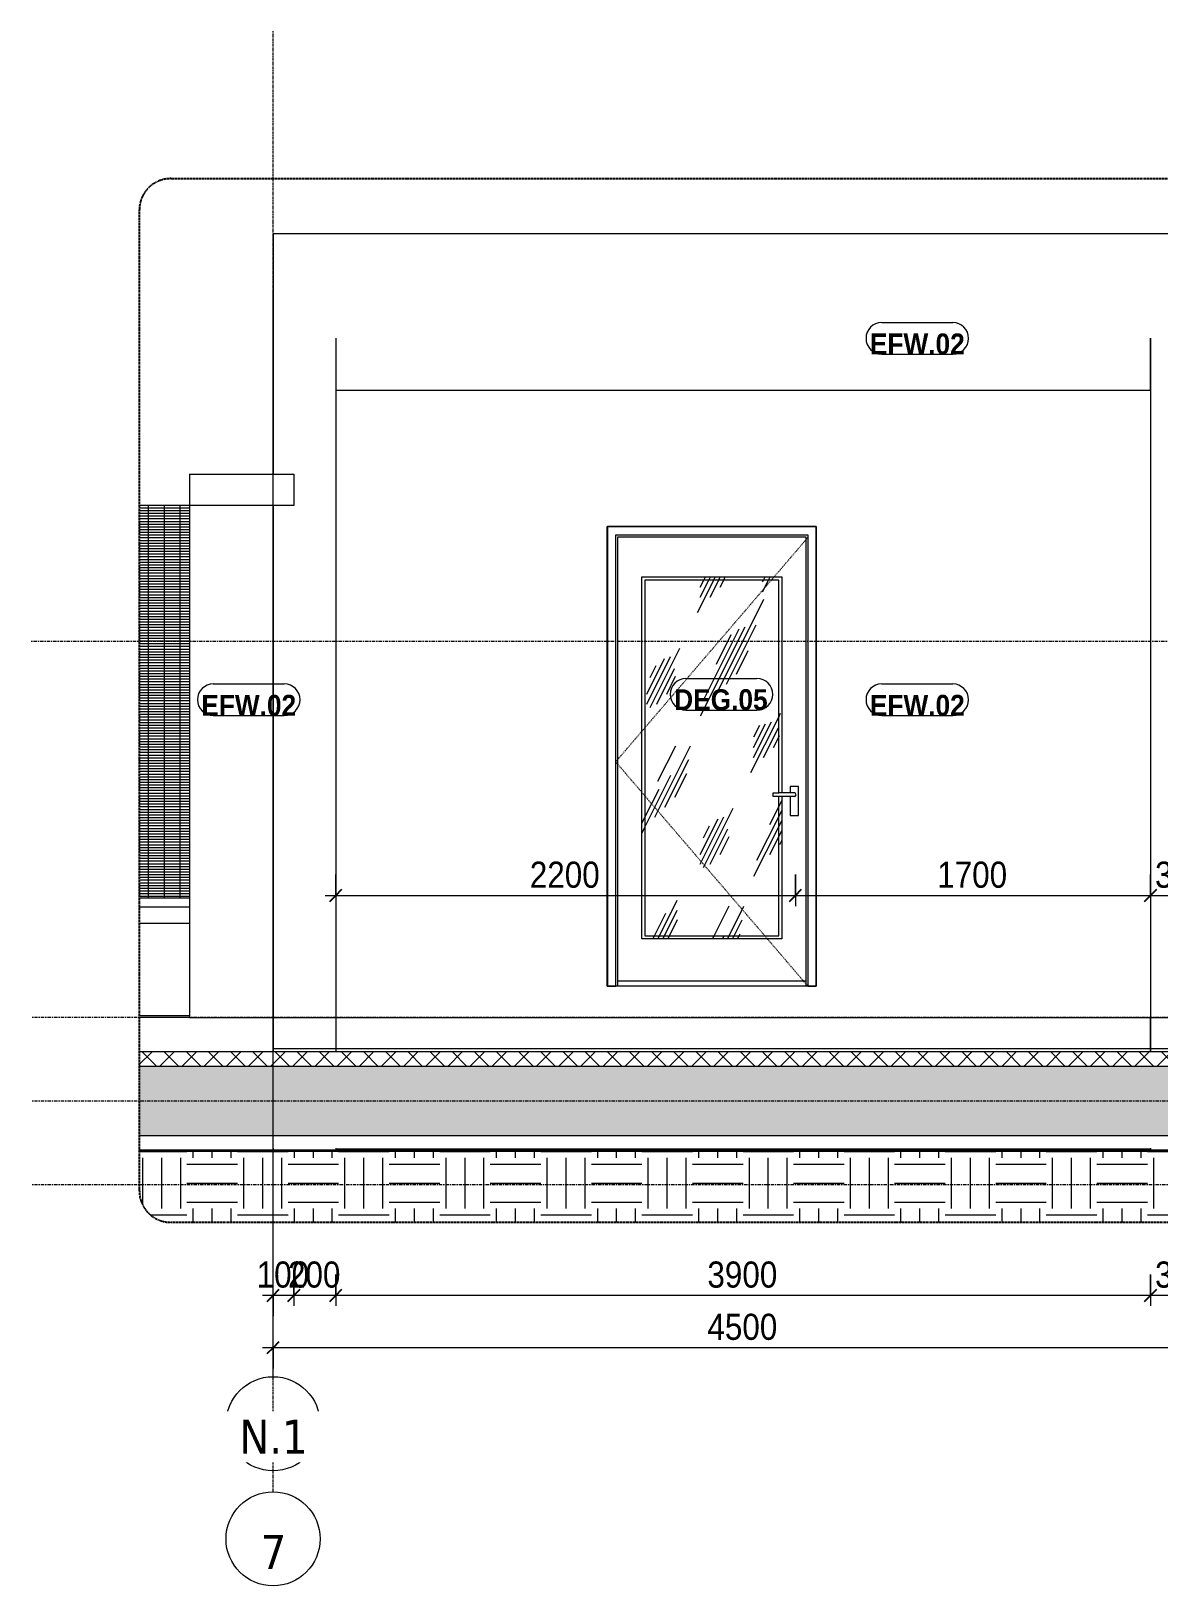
# Model space of a CAD drawing. Header units: millimetres. Extents: x 67230 to 175545, y -2320 to 85793.
# Drawn here: x 90707 to 96105, y -2320 to 5120 of the extents above; entities that cross this region are included whole.
import ezdxf

# ---------------------------------------------------------------- set-up
doc = ezdxf.new("R2010")
doc.units = ezdxf.units.MM
for name, pattern in [('Centre', [31.75, 6.35, -4.7625, 15.875, -4.7625]), ('Dash', [6, 3, -3]), ('Grid Line', [22.225, 12.7, -3.175, 3.175, -3.175]), ('Hidden', [7.14375, 4.7625, -2.38125])]:
    doc.linetypes.add(name, pattern=pattern)
for name, color, linetype, lineweight in [('A-ANNO-DIMS', 211, 'Continuous', 9), ('A-ANNO-DIMS-50', 211, 'Continuous', 9), ('A-ANNO-NOTE', 131, 'Continuous', 9), ('A-DETL-GENF', 92, 'Continuous', 18), ('A-DETL-GENF-2', 92, 'Hidden', 25), ('A-DETL-GENF-3', 9, 'Continuous', 18), ('A-DETL-GENF-HDLN', 1, 'Dash', 18), ('A-DETL-GENF-HDLN-1', 1, 'Continuous', 18), ('A-DETL-MEDM', 33, 'Continuous', 35), ('A-DOOR', 31, 'Continuous', 18), ('A-DOOR-IDEN', 31, 'Continuous', 9), ('A-FLOR', 192, 'Continuous', 18), ('A-FLOR-FNSH-1', 7, 'Continuous', 18), ('A-FLOR-HRAL', 11, 'Continuous', 18), ('A-FLOR-HRAL-2', 254, 'Continuous', 18), ('A-FLOR-LEVL-2', 51, 'Centre', 9), ('A-FLOR-MCUT', 51, 'Continuous', 18), ('A-FLOR-PATT-1', 8, 'Continuous', 18), ('A-WALL', 113, 'Continuous', 18), ('S-BEAM', 12, 'Continuous', 18), ('S-COLS', 52, 'Continuous', 18), ('S-GRID-1', 1, 'Grid Line', 9), ('S-GRID-IDEN', 1, 'Continuous', 9)]:
    doc.layers.add(name, color=color, linetype=linetype, lineweight=lineweight)
doc.styles.add('Arial_B', font='arialbd.ttf', dxfattribs={"width": 0.9, "height": 100})
doc.styles.add('Tahoma_B', font='tahomabd.ttf', dxfattribs={"height": 162.5})
doc.styles.add('UTM Avo', font='', dxfattribs={"width": 0.9, "height": 125})
doc.styles.get('UTM Avo').set_extended_font_data('UTM Avo')
doc.dimstyles.new('1_Dim_chi_tiet_2_5_1', dxfattribs={"dimscale": 304.8, "dimtxt": 124.912619, "dimasz": 0.19685, "dimexe": 0.164042, "dimexo": 0.0625, "dimgap": 0.016404, "dimtad": 1, "dimdec": 0, "dimrnd": 5, "dimzin": 0, "dimdsep": 46, "dimtxsty": 'UTM Avo', "dimblk1": 'OBLIQUE', "dimblk2": 'OBLIQUE', "dimsah": 1, "dimcen": 0.09, "dimdle": 0.164042, "dimazin": 0, "dimtfac": 1, "dimtdec": 4, "dimtix": 1, "dimtmove": 0, "dimatfit": 3, "dimfxl": 0.328084, "dimfxlon": 1, "dimtvp": 1, "dimtolj": 1, "dimtzin": 0, "dimarcsym": 2})
pattern_1 = [(63.435, (94.45, 31.75), (-255.5833, 766.7475), [317.5, -190.5, 317.5, -190.5, -403.903]), (63.435, (94.45, 31.75), (-255.5833, 766.7475), [-1016, 127, -276.903]), (63.435, (78.6, 47.6), (-255.5833, 766.7475), [254, -317.5, 190.5, -190.5, -467.403]), (63.435, (78.6, 47.6), (-255.5833, 766.7475), [-952.5, 222.25, -245.153]), (63.435, (78.6, 95.25), (-255.5833, 766.7475), [190.5, -381, 127, -190.5, -530.903]), (63.435, (78.6, 95.25), (-255.5833, 766.7475), [-889, 285.75, -245.153]), (63.435, (126.2, 47.6), (-255.5833, 766.7475), [190.5, -381, 158.75, -689.653]), (63.435, (173.8, 95.25), (-255.5833, 766.7475), [95.25, -476.25, 63.5, -784.903]), (63.435, (94.45, 174.6), (-255.5833, 766.7475), [63.5, -476.25, 63.5, -254, -562.653]), (63.435, (94.45, 174.6), (-255.5833, 766.7475), [-857.25, 158.75, -403.903]), (63.435, (380.2, 127), (-255.5833, 766.7475), [317.5, -476.25, 381, -251.503]), (63.435, (380.2, 79.4), (-255.5833, 766.7475), [444.5, -317.5, 476.25, -188.003]), (63.435, (411.95, 95.25), (-255.5833, 766.7475), [508, -254, 381, -276.903]), (63.435, (459.6, 142.9), (-255.5833, 766.7475), [317.5, -444.5, 254, -403.903]), (63.435, (411.95, 238.1), (-255.5833, 766.7475), [158.75, -635, 190.5, -435.653]), (63.435, (507.2, 190.5), (-255.5833, 766.7475), [127, -635, 127, -530.903])]

# ---------------------------------------------------------------- blocks, each defined once
blk = doc.blocks.new('DOOR_CW_01 CANH MO-PANEL KINH - DIG_05-1000x2200-CỬA NHÔM KÍNH-2022776-TKCS_NHÀ BẢO VỆ - MẶT ĐỨNG 1')
at = {"layer": 'A-DETL-GENF-HDLN-1'}
h = blk.add_hatch(dxfattribs=at)
h.set_pattern_fill('FP_10', color=256, style=0, pattern_type=2)
h.set_pattern_definition(pattern_1)
h.paths.add_polyline_path([(71572.6, 776), (71587.6, 776), (71587.6, 1457.5), (71572.6, 1457.5), (71572.6, 791), (70932.6, 791), (70932.6, 2493), (71572.6, 2493), (71572.6, 1474.5), (71587.6, 1474.5), (71587.6, 2508), (70917.6, 2508), (70917.6, 776), (70932.6, 776)])
h = blk.add_hatch(dxfattribs=at)
h.set_pattern_fill('FP_10', color=256, style=0, pattern_type=2)
h.set_pattern_definition(pattern_1)
h.paths.add_polyline_path([(71572.6, 791), (71572.6, 1457.5), (71546.8, 1457.5), (71546.8, 1474.5), (71572.6, 1474.5), (71572.6, 2493), (70932.6, 2493), (70932.6, 791)])
at = {"layer": 'A-DETL-GENF-HDLN'}
for p, q in [((70792.6, 1623.5), (71712.6, 2697)), ((71712.6, 550), (70792.6, 1623.5))]:
    blk.add_line(p, q, dxfattribs=at)
at = {"layer": 'A-DOOR'}
for p, q in [((71752.6, 2750), (70752.6, 2750)), ((70752.6, 2750), (70752.6, 550)), ((70792.6, 550), (70792.6, 2710)), ((70792.6, 2710), (71712.6, 2710)), ((70802.6, 550), (70802.6, 2700)), ((70802.6, 2700), (71702.6, 2700)), ((71702.6, 2700), (71702.6, 550)), ((71712.6, 2710), (71712.6, 550)), ((71752.6, 550), (71752.6, 2750)), ((70917.6, 2508), (71587.6, 2508)), ((70917.6, 776), (70917.6, 2508)), ((71572.6, 2493), (70932.6, 2493)), ((70932.6, 2493), (70932.6, 791)), ((71572.6, 1474.5), (71572.6, 2493)), ((71587.6, 2508), (71587.6, 1474.5)), ((71627.8, 1506), (71627.8, 1474.5)), ((71667.3, 1506), (71627.8, 1506)), ((71667.3, 1366), (71667.3, 1506)), ((71546.8, 1474.5), (71572.6, 1474.5)), ((71546.8, 1457.5), (71546.8, 1474.5)), ((71572.6, 1457.5), (71546.8, 1457.5)), ((71647.6, 1474.5), (71572.6, 1474.5)), ((71572.6, 791), (71572.6, 1457.5)), ((71647.6, 1457.5), (71572.6, 1457.5)), ((71587.6, 1457.5), (71587.6, 776)), ((71627.8, 1457.5), (71627.8, 1366)), ((71627.8, 1366), (71667.3, 1366)), ((71587.6, 776), (70917.6, 776)), ((70932.6, 791), (71572.6, 791)), ((70752.6, 550), (70792.6, 550)), ((70802.6, 576), (71702.6, 576)), ((71712.6, 550), (71752.6, 550))]:
    blk.add_line(p, q, dxfattribs=at)
for start, end in [(0, 90), (270, 360)]:
    blk.add_arc((71647.6, 1466), 8.5, start, end, dxfattribs=at)
blk = doc.blocks.new('NBS_CLDPhysicalSecuritySystems_MtlMeshPnlFncngSym_CLDModsecSecurusS3_InfillPanel - NBS_CLDPhysicalSecuritySystems_MtlMeshPnlFncngSym_CLDModsecSecurusS2_InfillPanel-4716033-TKCS_NHÀ BẢO VỆ - MẶT ĐỨNG 1')
at = {"layer": 'A-FLOR-HRAL'}
h = blk.add_hatch(dxfattribs=at)
h.set_pattern_fill('FP_11', color=256, style=0, pattern_type=2)
h.set_pattern_definition([(0, (69152.564, 850), (0, 13), []), (90, (69152.564, 850), (-76, 5e-15), [])])
h.paths.add_polyline_path([(68752.564287, 971), (68752.564287, 2850), (68512.564287, 2850), (68512.564287, 971)])
at = {"layer": 'A-FLOR-HRAL-2'}
for p, q in [((68752.564287, 2850), (68512.564287, 2850)), ((68752.564287, 971), (68512.564287, 971)), ((68512.564287, 930), (68752.564287, 930))]:
    blk.add_line(p, q, dxfattribs=at)
blk = doc.blocks.new('BORDER VIEW - BORDER VIEW-4799510-TKCS_NHÀ BẢO VỆ - MẶT ĐỨNG 1')
at = {"layer": 'A-DETL-GENF-2'}
for p, q in [((68662.6, 4413.8), (75822.7, 4413.8)), ((68512.6, -430), (68512.6, 4263.8)), ((75972.7, 4263.8), (75972.7, -430)), ((75822.7, -580), (68662.6, -580))]:
    blk.add_line(p, q, dxfattribs=at)
for centre, start, end in [((68662.6, 4263.8), 90, 180), ((75822.7, 4263.8), 0, 90), ((68662.6, -430), 180, 270), ((75822.7, -430), 270, 360)]:
    blk.add_arc(centre, 150, start, end, dxfattribs=at)
blk = doc.blocks.new('Grid - M_Grid Head - Circle-353313-TKCS_NHÀ BẢO VỆ - MẶT ĐỨNG 1')
at = {"layer": 'S-GRID-IDEN'}
blk.add_circle((69152.6, -2094.5), 225, dxfattribs=at)
blk = doc.blocks.new('DIMBLOCK34-TKCS_NHÀ BẢO VỆ - MẶT ĐỨNG 1')
at = {"layer": 'A-ANNO-DIMS-50'}
for p, q in [((96064.6, -829.7), (96064.6, -979.7)), ((96064.6, -929.7), (96064.6, -829.7)), ((96364.6, -1029.7), (96364.6, -879.7)), ((96364.6, -929.7), (96064.6, -929.7)), ((96364.6, -929.7), (96364.6, -1029.7))]:
    blk.add_line(p, q, dxfattribs=at)
at = {"layer": 'A-ANNO-DIMS-50', "lineweight": 25}
for p, q in [((96064.6, -929.7), (96034.6, -959.7)), ((96064.6, -929.7), (96094.6, -899.7)), ((96364.6, -929.7), (96334.6, -959.7)), ((96364.6, -929.7), (96394.6, -899.7))]:
    blk.add_line(p, q, dxfattribs=at)
at = {"layer": 'A-ANNO-DIMS-50', "color": 0, "insert": (96086.2, -767.3), "char_height": 125, "width": 308.118, "attachment_point": 1, "line_spacing_factor": 1.110334, "style": 'UTM Avo'}
blk.add_mtext('300', dxfattribs=at)
blk = doc.blocks.new('_Oblique')
at = {"color": 0, "linetype": 'ByBlock', "lineweight": -2}
blk.add_line((-0.5, -0.5), (0.5, 0.5), dxfattribs=at)
blk = doc.blocks.new('DIMBLOCK35-TKCS_NHÀ BẢO VỆ - MẶT ĐỨNG 1')
at = {"layer": 'A-ANNO-DIMS-50'}
for p, q in [((92164.6, -829.7), (92164.6, -979.7)), ((92164.6, -929.7), (92164.6, -829.7)), ((96064.6, -829.7), (96064.6, -979.7)), ((96064.6, -929.7), (96064.6, -829.7)), ((96064.6, -929.7), (92164.6, -929.7))]:
    blk.add_line(p, q, dxfattribs=at)
at = {"layer": 'A-ANNO-DIMS-50', "lineweight": 25}
for p, q in [((92164.6, -929.7), (92134.6, -959.7)), ((92164.6, -929.7), (92194.6, -899.7)), ((96064.6, -929.7), (96034.6, -959.7)), ((96064.6, -929.7), (96094.6, -899.7))]:
    blk.add_line(p, q, dxfattribs=at)
at = {"layer": 'A-ANNO-DIMS-50', "color": 0, "insert": (93943.5, -767.3), "char_height": 125, "width": 410.824, "attachment_point": 1, "line_spacing_factor": 1.110334, "style": 'UTM Avo'}
blk.add_mtext('3900', dxfattribs=at)
blk = doc.blocks.new('DIMBLOCK36-TKCS_NHÀ BẢO VỆ - MẶT ĐỨNG 1')
at = {"layer": 'A-ANNO-DIMS-50'}
for p, q in [((91964.6, -829.7), (91964.6, -979.7)), ((91964.6, -929.7), (91964.6, -829.7)), ((92164.6, -829.7), (92164.6, -979.7)), ((92164.6, -929.7), (92164.6, -829.7)), ((92164.6, -929.7), (91964.6, -929.7))]:
    blk.add_line(p, q, dxfattribs=at)
at = {"layer": 'A-ANNO-DIMS-50', "lineweight": 25}
for p, q in [((91964.6, -929.7), (91934.6, -959.7)), ((91964.6, -929.7), (91994.6, -899.7)), ((92164.6, -929.7), (92134.6, -959.7)), ((92164.6, -929.7), (92194.6, -899.7))]:
    blk.add_line(p, q, dxfattribs=at)
at = {"layer": 'A-ANNO-DIMS-50', "color": 0, "insert": (91936.2, -767.3), "char_height": 125, "width": 308.118, "attachment_point": 1, "line_spacing_factor": 1.110334, "style": 'UTM Avo'}
blk.add_mtext('200', dxfattribs=at)
blk = doc.blocks.new('DIMBLOCK37-TKCS_NHÀ BẢO VỆ - MẶT ĐỨNG 1')
at = {"layer": 'A-ANNO-DIMS-50'}
for p, q in [((91864.6, -1029.7), (91864.6, -879.7)), ((91964.6, -829.7), (91964.6, -979.7)), ((91964.6, -929.7), (91964.6, -829.7)), ((91964.6, -929.7), (91814.6, -929.7)), ((91864.6, -929.7), (91864.6, -1029.7))]:
    blk.add_line(p, q, dxfattribs=at)
at = {"layer": 'A-ANNO-DIMS-50', "lineweight": 25}
for p, q in [((91864.6, -929.7), (91834.6, -959.7)), ((91864.6, -929.7), (91894.6, -899.7)), ((91964.6, -929.7), (91934.6, -959.7)), ((91964.6, -929.7), (91994.6, -899.7))]:
    blk.add_line(p, q, dxfattribs=at)
at = {"layer": 'A-ANNO-DIMS-50', "color": 0, "insert": (91786.2, -767.3), "char_height": 125, "width": 308.118, "attachment_point": 1, "line_spacing_factor": 1.110334, "style": 'UTM Avo'}
blk.add_mtext('100', dxfattribs=at)
blk = doc.blocks.new('DIMBLOCK38-TKCS_NHÀ BẢO VỆ - MẶT ĐỨNG 1')
at = {"layer": 'A-ANNO-DIMS-50'}
for p, q in [((96414.6, -1179.7), (91814.6, -1179.7)), ((91864.6, -1279.7), (91864.6, -1129.7)), ((91864.6, -1179.7), (91864.6, -1279.7)), ((96364.6, -1279.7), (96364.6, -1129.7)), ((96364.6, -1179.7), (96364.6, -1279.7))]:
    blk.add_line(p, q, dxfattribs=at)
at = {"layer": 'A-ANNO-DIMS-50', "lineweight": 25}
for p, q in [((91864.6, -1179.7), (91834.6, -1209.7)), ((91864.6, -1179.7), (91894.6, -1149.7)), ((96364.6, -1179.7), (96334.6, -1209.7)), ((96364.6, -1179.7), (96394.6, -1149.7))]:
    blk.add_line(p, q, dxfattribs=at)
at = {"layer": 'A-ANNO-DIMS-50', "color": 0, "insert": (93943.5, -1017.3), "char_height": 125, "width": 410.824, "attachment_point": 1, "line_spacing_factor": 1.110334, "style": 'UTM Avo'}
blk.add_mtext('4500', dxfattribs=at)
blk = doc.blocks.new('DIMBLOCK42-TKCS_NHÀ BẢO VỆ - MẶT ĐỨNG 1')
at = {"layer": 'A-ANNO-DIMS-50'}
for p, q in [((92164.6, 1083.5), (92164.6, 933.5)), ((92164.6, 983.5), (92164.6, 1083.5)), ((94364.6, 1083.5), (94364.6, 933.5)), ((94364.6, 983.5), (94364.6, 1083.5)), ((92114.6, 983.5), (94364.6, 983.5))]:
    blk.add_line(p, q, dxfattribs=at)
at = {"layer": 'A-ANNO-DIMS-50', "lineweight": 25}
for p, q in [((92164.6, 983.5), (92134.6, 953.5)), ((92164.6, 983.5), (92194.6, 1013.5)), ((94364.6, 983.5), (94334.6, 953.5)), ((94364.6, 983.5), (94394.6, 1013.5))]:
    blk.add_line(p, q, dxfattribs=at)
at = {"layer": 'A-ANNO-DIMS-50', "color": 0, "insert": (93093.5, 1145.9), "char_height": 125, "width": 410.824, "attachment_point": 1, "line_spacing_factor": 1.110334, "style": 'UTM Avo'}
blk.add_mtext('2200', dxfattribs=at)
blk = doc.blocks.new('DIMBLOCK43-TKCS_NHÀ BẢO VỆ - MẶT ĐỨNG 1')
at = {"layer": 'A-ANNO-DIMS-50'}
for p, q in [((94364.6, 1083.5), (94364.6, 933.5)), ((94364.6, 983.5), (94364.6, 1083.5)), ((96064.6, 1083.5), (96064.6, 933.5)), ((96064.6, 983.5), (96064.6, 1083.5)), ((94364.6, 983.5), (96064.6, 983.5))]:
    blk.add_line(p, q, dxfattribs=at)
at = {"layer": 'A-ANNO-DIMS-50', "lineweight": 25}
for p, q in [((94364.6, 983.5), (94334.6, 953.5)), ((94364.6, 983.5), (94394.6, 1013.5)), ((96064.6, 983.5), (96034.6, 953.5)), ((96064.6, 983.5), (96094.6, 1013.5))]:
    blk.add_line(p, q, dxfattribs=at)
at = {"layer": 'A-ANNO-DIMS-50', "color": 0, "insert": (95043.5, 1145.9), "char_height": 125, "width": 410.824, "attachment_point": 1, "line_spacing_factor": 1.110334, "style": 'UTM Avo'}
blk.add_mtext('1700', dxfattribs=at)
blk = doc.blocks.new('DIMBLOCK44-TKCS_NHÀ BẢO VỆ - MẶT ĐỨNG 1')
at = {"layer": 'A-ANNO-DIMS-50'}
for p, q in [((96064.6, 1083.5), (96064.6, 933.5)), ((96064.6, 983.5), (96064.6, 1083.5)), ((96364.6, 1083.5), (96364.6, 933.5)), ((96364.6, 983.5), (96364.6, 1083.5)), ((96064.6, 983.5), (96414.6, 983.5))]:
    blk.add_line(p, q, dxfattribs=at)
at = {"layer": 'A-ANNO-DIMS-50', "lineweight": 25}
for p, q in [((96064.6, 983.5), (96034.6, 953.5)), ((96064.6, 983.5), (96094.6, 1013.5)), ((96364.6, 983.5), (96334.6, 953.5)), ((96364.6, 983.5), (96394.6, 1013.5))]:
    blk.add_line(p, q, dxfattribs=at)
at = {"layer": 'A-ANNO-DIMS-50', "color": 0, "insert": (96086.2, 1145.9), "char_height": 125, "width": 308.118, "attachment_point": 1, "line_spacing_factor": 1.110334, "style": 'UTM Avo'}
blk.add_mtext('300', dxfattribs=at)
blk = doc.blocks.new('NCV_GHI CHU VAT LIEU HOAN THIEN - NCV_GHI CHU VAT LIEU HOAN THIEN-2360914-TKCS_NHÀ BẢO VỆ - MẶT ĐỨNG 1')
at = {"layer": 'A-ANNO-NOTE'}
for p, q in [((72066.1, 3724.7), (72406.2, 3724.7)), ((72066.1, 3573.8), (72406.2, 3573.8))]:
    blk.add_line(p, q, dxfattribs=at)
for centre, start, end in [((72066.1, 3649.3), 90, 270), ((72406.2, 3649.3), 270, 90)]:
    blk.add_arc(centre, 75.5, start, end, dxfattribs=at)
blk = doc.blocks.new('STN_Door Tag - STN_Door Tag-1788670-TKCS_NHÀ BẢO VỆ - MẶT ĐỨNG 1')
at = {"layer": 'A-DOOR-IDEN'}
for p, q in [((71128.8, 2021.5), (71468.8, 2021.5)), ((71128.8, 1870.6), (71468.8, 1870.6))]:
    blk.add_line(p, q, dxfattribs=at)
for centre, start, end in [((71128.8, 1946.1), 90, 270), ((71468.8, 1946.1), 270, 90)]:
    blk.add_arc(centre, 75.5, start, end, dxfattribs=at)

msp = doc.modelspace()

# ---------------------------------------------------------------- hatches: boundary and pattern name
at = {"layer": 'A-DETL-GENF-3'}
h = msp.add_hatch(dxfattribs=at)
h.set_pattern_fill('FP_13', color=256, style=0, pattern_type=2)
h.set_pattern_definition([(0, (22743.01, 0), (241.935, 241.935), [241.935, -241.935]), (0, (22743.01, 90.73), (241.935, 241.935), [241.935, -241.935]), (0, (22743.01, 181.45), (241.935, 241.935), [241.935, -241.935]), (90, (22773.25, 211.7), (-241.935, 241.935), [241.935, -241.935]), (90, (22863.98, 211.7), (-241.935, 241.935), [241.935, -241.935]), (90, (22954.7, 211.7), (-241.935, 241.935), [241.935, -241.935])])
h.paths.add_polyline_path([(97780.6, -580), (98534.8, -580), (98573.6, -574.9), (98609.8, -559.9), (98640.8, -536.1), (98664.7, -505), (98679.7, -468.8), (98684.8, -430), (98684.8, -238.3), (91224.6, -238.3), (91224.6, -430), (91229.7, -468.8), (91244.7, -505), (91268.6, -536.1), (91299.6, -559.9), (91335.8, -574.9), (91374.6, -580), (95521, -580)])
at = {"layer": 'A-FLOR-PATT-1'}
h = msp.add_hatch(dxfattribs=at)
h.set_pattern_fill('FP_9', color=256, style=0, pattern_type=2)
h.set_pattern_definition([(45, (22743.01, 0), (-53.03301, 53.03301), []), (135, (22743.01, 0), (-53.03301, -53.03301), [])])
h.paths.add_polyline_path([(93261.3, 166), (98684.8, 166), (98684.8, 236), (91224.6, 236), (91224.6, 166)])
h = msp.add_hatch(dxfattribs=at)
h.set_pattern_fill('FP_7', color=256, style=0, pattern_type=2)
h.set_pattern_definition([(0, (22743.013, 0), (203.2, 50.8), [16.764, -135.636, 16.764, -135.636, -812.8]), (0, (22743.013, 0), (203.2, 50.8), [-304.8, 16.764, -288.036, 16.764, -135.636, -355.6]), (0, (22743.013, 0), (203.2, 50.8), [-762, 16.764, -84.836, 16.764, -237.236]), (120, (22819.213, 25.4), (-145.59409, 150.576362), [16.764, -135.636, 16.764, -135.636, -812.8]), (120, (22819.213, 25.4), (-145.59409, 150.576362), [-304.8, 16.764, -288.036, 16.764, -135.636, -355.6]), (120, (22819.213, 25.4), (-145.59409, 150.576362), [-762, 16.764, -84.836, 16.764, -237.236]), (240, (22844.613, 127), (-57.60591, -201.376362), [16.764, -135.636, 16.764, -135.636, -812.8]), (240, (22844.613, 127), (-57.60591, -201.376362), [-304.8, 16.764, -288.036, 16.764, -135.636, -355.6]), (240, (22844.613, 127), (-57.60591, -201.376362), [-762, 16.764, -84.836, 16.764, -237.236])])
h.paths.add_polyline_path([(93261.3, -164.3), (98684.8, -164.3), (98684.8, 166), (91224.6, 166), (91224.6, -164.3)])
h = msp.add_hatch(dxfattribs=at)
h.set_pattern_fill('FP_8', color=256, style=0, pattern_type=2)
h.set_pattern_definition([(50, (22743.01, 0), (91.09195, -7.96922), [9.525, -104.775]), (355, (22743.01, 0), (-17.62121, 95.5283), [7.62, -83.82]), (100.451, (22750.6, -0.66), (73.47134, 87.55785), [8.095, -89.045]), (46.184, (22743.01, 25.4), (135.5398, -21.02128), [14.287, -157.162]), (96.636, (22754.31, 23.65), (118.7017, 123.71416), [12.143, -133.568]), (351.184, (22743.01, 25.4), (118.70287, 123.71298), [11.43, -125.73]), (21, (22755.71, 19.05), (75.80726, -51.13229), [9.525, -104.775]), (326, (22755.71, 19.05), (30.90118, 92.09387), [7.62, -83.82]), (71.451, (22762.03, 14.79), (106.70837, 40.96021), [8.095, -89.045]), (37.5, (22743.013, 0), (1.544161, 42.277538), [1.676, -81.128, 1.676, -83.414, -84.137]), (37.5, (22743.013, 0), (1.544161, 42.277538), [-167.894, 1.676, -82.461]), (7.5, (22743.013, 0), (33.40972, 50.090374), [1.676, -46.838, 1.676, -79.223, -32.067]), (7.5, (22743.013, 0), (33.40972, 50.090374), [-129.413, 1.676, -30.391]), (327.5, (22714.692, 0), (67.795513, -2.864035), [1.676, -30.074, 1.676, -97.384, -131.445]), (327.5, (22714.692, 0), (67.795513, -2.864035), [-130.81, 1.676, -129.769]), (317.5, (22701.99, 0), (74.06478, 12.71375), [1.676, -39.599, 1.676, -64.11, -93.345]), (317.5, (22701.99, 0), (74.06478, 12.71375), [-107.061, 1.676, -91.669])])
h.paths.add_polyline_path([(93261.3, -164.3), (98684.8, -164.3), (98684.8, 166), (91224.6, 166), (91224.6, -164.3)])

# ---------------------------------------------------------------- linework, layer by layer
at = {"layer": 'A-DETL-MEDM'}
msp.add_line((98684.8, -238.3), (91224.6, -238.3), dxfattribs=at)
at = {"layer": 'A-FLOR'}
for p, q in [((91864.6, 3700), (91864.6, 3650)), ((91464.6, 3000), (91964.6, 3000)), ((91464.6, 3000), (91464.6, 2850)), ((91964.6, 3000), (91964.6, 2850)), ((91964.6, 2850), (91464.6, 2850)), ((91224.6, 410), (91464.6, 410)), ((91464.6, 400), (91224.6, 400)), ((91864.6, 400), (98064.6, 400)), ((91864.6, 400), (91864.6, 250)), ((98064.6, 250), (91864.6, 250)), ((92164.6, -228.9), (96064.6, -228.9)), ((92514.7, -238.3), (92514.7, -228.9))]:
    msp.add_line(p, q, dxfattribs=at)
at = {"layer": 'A-FLOR-FNSH-1'}
for p, q in [((98684.8, 236), (91224.6, 236)), ((91224.6, -164.3), (98684.8, -164.3))]:
    msp.add_line(p, q, dxfattribs=at)
at = {"layer": 'A-FLOR-LEVL-2'}
for p, q in [((90706.6, 2200), (100559.9, 2200)), ((99924.9, 400), (90706.6, 400)), ((100559.9, 0), (90706.6, 0)), ((99924.9, -400), (90706.6, -400))]:
    msp.add_line(p, q, dxfattribs=at)
at = {"layer": 'A-FLOR-MCUT'}
msp.add_line((98684.8, 166), (91224.6, 166), dxfattribs=at)
at = {"layer": 'A-WALL'}
for p, q in [((98064.6, 4150), (91864.6, 4150)), ((91864.6, 4150), (91864.6, 3700)), ((91464.6, 2850), (91464.6, 400)), ((93464.6, 550), (93464.6, 2750)), ((93464.6, 2750), (94464.6, 2750)), ((94464.6, 2750), (94464.6, 550)), ((91464.6, 850), (91224.6, 850)), ((94464.6, 550), (93464.6, 550)), ((91464.6, 400), (91864.6, 400))]:
    msp.add_line(p, q, dxfattribs=at)
at = {"layer": 'S-BEAM'}
for p, q in [((92164.6, 3650), (92164.6, 3400)), ((96064.6, 3400), (96064.6, 3650)), ((96064.6, 3400), (92164.6, 3400)), ((92164.6, 400), (96064.6, 400)), ((92164.6, 400), (92164.6, 236)), ((96064.6, 236), (96064.6, 400))]:
    msp.add_line(p, q, dxfattribs=at)
at = {"layer": 'S-COLS'}
for p, q in [((91864.6, 3650), (91864.6, 3000)), ((92164.6, 3650), (92164.6, 236)), ((96064.6, 3650), (96064.6, 236)), ((91864.6, 2850), (91864.6, 236)), ((91864.6, -225.1), (91864.6, -238.3)), ((92164.6, -225.1), (92164.6, -238.3)), ((96064.6, -225.1), (96064.6, -238.3))]:
    msp.add_line(p, q, dxfattribs=at)
at = {"layer": 'S-GRID-1'}
for p, q in [((91864.6, 3869.7), (91864.6, 5119.7)), ((91864.6, 3869.7), (91864.6, 5119.7)), ((91864.6, -619.5), (91864.6, 3869.7)), ((91864.6, -68.4), (91864.6, 3869.7)), ((91864.6, -1318.4), (91864.6, -68.4)), ((91864.6, -1869.5), (91864.6, -619.5))]:
    msp.add_line(p, q, dxfattribs=at)

# ---------------------------------------------------------------- block references
at = {"layer": 'A-ANNO-NOTE'}
for p in [(22712.1, 0), (19512.1, -1728.9), (22712.1, -1728.9)]:
    msp.add_blockref('NCV_GHI CHU VAT LIEU HOAN THIEN - NCV_GHI CHU VAT LIEU HOAN THIEN-2360914-TKCS_NHÀ BẢO VỆ - MẶT ĐỨNG 1', p, dxfattribs=at)
at = {"layer": 'A-DETL-GENF'}
msp.add_blockref('BORDER VIEW - BORDER VIEW-4799510-TKCS_NHÀ BẢO VỆ - MẶT ĐỨNG 1', (22712.1, 0), dxfattribs=at)
at = {"layer": 'A-DOOR'}
msp.add_blockref('DOOR_CW_01 CANH MO-PANEL KINH - DIG_05-1000x2200-CỬA NHÔM KÍNH-2022776-TKCS_NHÀ BẢO VỆ - MẶT ĐỨNG 1', (22712.1, 0), dxfattribs=at)
at = {"layer": 'A-DOOR-IDEN'}
msp.add_blockref('STN_Door Tag - STN_Door Tag-1788670-TKCS_NHÀ BẢO VỆ - MẶT ĐỨNG 1', (22712.1, 0), dxfattribs=at)
at = {"layer": 'A-FLOR-HRAL-2'}
msp.add_blockref('NBS_CLDPhysicalSecuritySystems_MtlMeshPnlFncngSym_CLDModsecSecurusS3_InfillPanel - NBS_CLDPhysicalSecuritySystems_MtlMeshPnlFncngSym_CLDModsecSecurusS2_InfillPanel-4716033-TKCS_NHÀ BẢO VỆ - MẶT ĐỨNG 1', (22712.1, 0), dxfattribs=at)
at = {"layer": 'S-GRID-IDEN'}
for p in [(22712.1, 551.1), (22712.1, 0)]:
    msp.add_blockref('Grid - M_Grid Head - Circle-353313-TKCS_NHÀ BẢO VỆ - MẶT ĐỨNG 1', p, dxfattribs=at)

# ---------------------------------------------------------------- texts
at = {"layer": 'A-ANNO-NOTE', "char_height": 100, "width": 461.25, "attachment_point": 5, "line_spacing_factor": 0.936439, "style": 'Arial_B'}
for insert in [(94948.3, 3622.2), (91748.3, 1893.2), (94948.3, 1893.2)]:
    msp.add_mtext('\\pt2.25,4.5,6.75,9,11.25,13.5,15.75,18,20.25,22.5,24.75,27,29.25,31.5,33.75,36,38.25,40.5,42.75,45,47.25,49.5,51.75,54,56.25,58.5,60.75,63,65.25,67.5,69.75,72;EFW.02', dxfattribs=dict(at, insert=insert))
at = {"layer": 'A-DOOR-IDEN', "insert": (94008.3, 1920.1), "char_height": 100, "width": 458.55, "attachment_point": 5, "line_spacing_factor": 0.936439, "style": 'Arial_B'}
msp.add_mtext('\\pt2.25,4.5,6.75,9,11.25,13.5,15.75,18,20.25,22.5,24.75,27,29.25,31.5,33.75,36,38.25,40.5,42.75,45,47.25,49.5,51.75,54,56.25,58.5,60.75,63,65.25,67.5,69.75,72;DEG.05', dxfattribs=at)

# ---------------------------------------------------------------- dimensions: what is measured, and where the dimension line sits
at = {"layer": 'A-ANNO-DIMS'}
for base, p1, p2, override, picture, middle in [((94364.6, 983.5), (92164.6, 1083.5), (94364.6, 1083.5), {"dimpost": '<>', "dimfxl": 2200}, 'DIMBLOCK42-TKCS_NHÀ BẢO VỆ - MẶT ĐỨNG 1', (93264.6, 1053.2)), ((96064.6, 983.5), (94364.6, 1083.5), (96064.6, 1083.5), {"dimpost": '<>', "dimfxl": 1700}, 'DIMBLOCK43-TKCS_NHÀ BẢO VỆ - MẶT ĐỨNG 1', (95214.6, 1053.2)), ((96364.6, 983.5), (96064.6, 1083.5), (96364.6, 1083.5), {"dimpost": '<>', "dimfxl": 300}, 'DIMBLOCK44-TKCS_NHÀ BẢO VỆ - MẶT ĐỨNG 1', (96214.6, 1053.2)), ((91864.6, -929.7), (91964.6, -829.7), (91864.6, -1029.7), {"dimpost": '<>', "dimfxl": 223.606798}, 'DIMBLOCK37-TKCS_NHÀ BẢO VỆ - MẶT ĐỨNG 1', (91914.6, -860)), ((91964.6, -929.7), (92164.6, -829.7), (91964.6, -829.7), {"dimpost": '<>', "dimfxl": 200}, 'DIMBLOCK36-TKCS_NHÀ BẢO VỆ - MẶT ĐỨNG 1', (92064.6, -860)), ((92164.6, -929.7), (96064.6, -829.7), (92164.6, -829.7), {"dimpost": '<>', "dimfxl": 3900}, 'DIMBLOCK35-TKCS_NHÀ BẢO VỆ - MẶT ĐỨNG 1', (94114.6, -860)), ((96064.6, -929.7), (96364.6, -1029.7), (96064.6, -829.7), {"dimpost": '<>', "dimfxl": 360.555128}, 'DIMBLOCK34-TKCS_NHÀ BẢO VỆ - MẶT ĐỨNG 1', (96214.6, -860)), ((91864.6, -1179.7), (96364.6, -1279.7), (91864.6, -1279.7), {"dimpost": '<>', "dimfxl": 4500}, 'DIMBLOCK38-TKCS_NHÀ BẢO VỆ - MẶT ĐỨNG 1', (94114.6, -1110))]:
    dim = msp.add_linear_dim(base=base, p1=p1, p2=p2, dimstyle='1_Dim_chi_tiet_2_5_1', override=override, dxfattribs=at)
    dim.commit()
    dim.dimension.update_dxf_attribs({"geometry": picture, "text_midpoint": middle})

# ---------------------------------------------------------------- next in the draw order: texts
at = {"layer": 'S-GRID-IDEN', "char_height": 162.5, "attachment_point": 5, "line_spacing_factor": 0.996129, "style": 'Tahoma_B', "bg_fill": 3, "box_fill_scale": 1.25, "bg_fill_color": 256, "bg_fill_true_color": 13158600, "bg_fill_transparency": 0}
for s, insert, width in [('\\pt634.99962,1269.99925,1905.0005,2540.00013,3174.99975,3809.99937,4445.00062,5080.00025,5714.99987,6349.9995,6985.00075,7620.00037,8255,8889.99962,9524.99925,10160.0005,10795.00013,11429.99975,12064.99938,12700.00063,13335.00025,13969.99988,14604.9995,15240.00075,15875.00038,16510,17144.99963,17779.99925,18415.0005,19050.00013,19684.99975,20319.99938;N.1', (91866.7, -1605.9), 387), ('\\pt634.99962,1269.99925,1905.0005,2540.00013,3174.99975,3809.99937,4445.00062,5080.00025,5714.99987,6349.9995,6985.00075,7620.00037,8255,8889.99962,9524.99925,10160.0005,10795.00013,11429.99975,12064.99938,12700.00063,13335.00025,13969.99988,14604.9995,15240.00075,15875.00038,16510,17144.99963,17779.99925,18415.0005,19050.00013,19684.99975,20319.99938;7', (91867, -2156.9), 145.5)]:
    msp.add_mtext(s, dxfattribs=dict(at, insert=insert, width=width))

doc.saveas('drawing.dxf')
